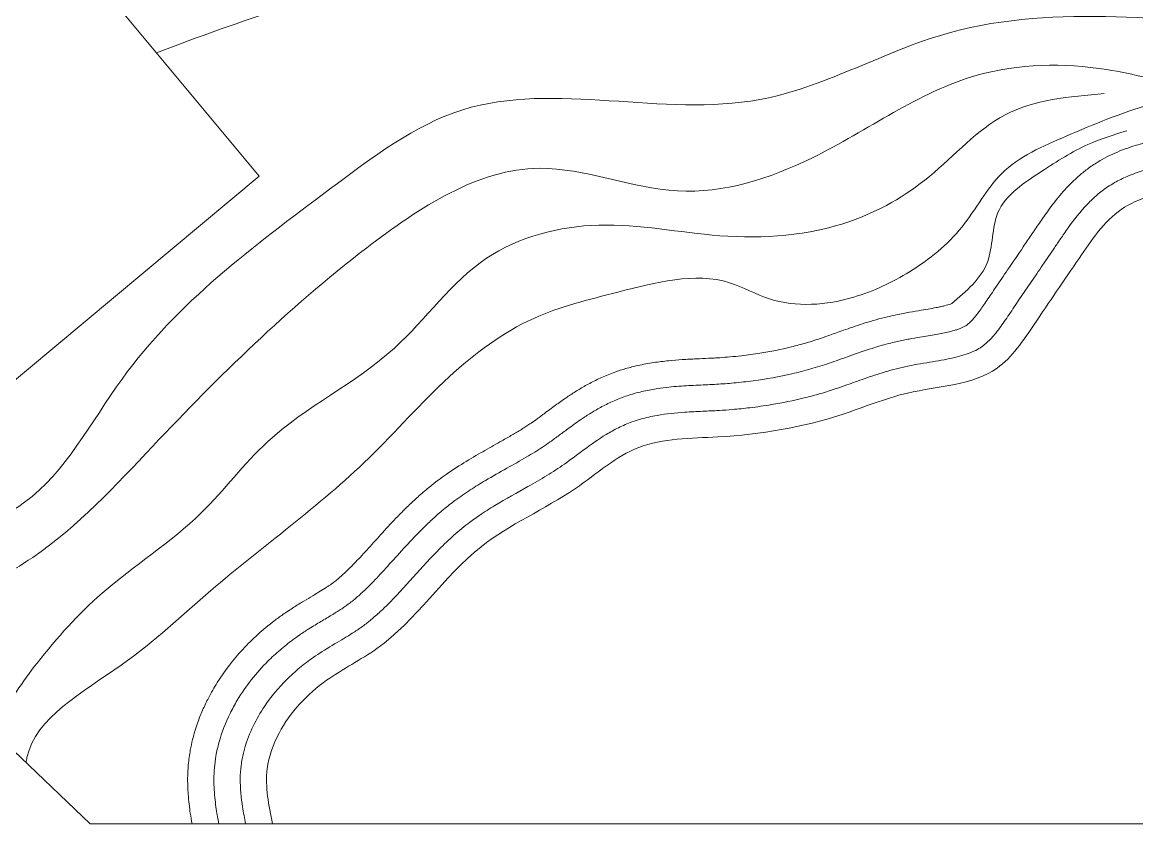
# Model space of a CAD drawing. Header units: millimetres. Extents: x 0 to 105900, y -40 to 70523.
# Drawn here: x 24043 to 43157, y 19817 to 33554 of the extents above; entities that cross this region are included whole.
import ezdxf

# ---------------------------------------------------------------- set-up
doc = ezdxf.new("R2010")
doc.units = ezdxf.units.MM
doc.layers.add('ceco.net 442 Smith House site plan', color=9, linetype='Continuous', lineweight=15)

msp = doc.modelspace()

# ---------------------------------------------------------------- linework, layer by layer
at = {"layer": 'ceco.net 442 Smith House site plan'}
for p, q in [((28108.95200037956, 30917.43831339478), (22656.72443783283, 37457.01128306985)), ((28108.95200037956, 30917.43831339478), (21214.70937502384, 25169.51259434223)), ((25209.27957808971, 19816.55027204752), (22878.73424565792, 22035.55328992009)), ((25209.27957808971, 19816.55027204752), (53424.27994084358, 19816.55027204752))]:
    msp.add_line(p, q, dxfattribs=at)
for points in [[(26347.05295932293, 33030.71535697579), (30802.022996068, 34263.27940571308), (33946.1699873209, 34671.70139989257), (34791.64734399319, 35132.41747963428)], [(53424.27994072437, 33481.93679231405), (45546.60071861744, 33462.06589689851), (39791.4799362421, 33330.17631876469), (36692.77215504646, 32229.51798078418), (31596.63566863537, 32053.66520997882), (29312.16027021408, 30690.80623620749), (25753.65031325817, 27437.52997609973), (24084.22605097294, 25327.29672634602), (22187.36633384228, 24564.55332073569)], [(53424.27994072437, 30742.21925514936), (43956.89053726196, 30708.50903809071), (42892.83815586567, 30346.02215272188), (42168.37649536133, 29507.77349331975), (41398.6363632679, 28375.003210783), (40764.73339307308, 27627.37709584832), (39225.25225520134, 27196.92330205441), (38103.25712800026, 26832.39372235537), (35975.15236508846, 26447.25284677744), (34616.78686082363, 26266.00940406322), (33530.09480679035, 25563.69291520119), (31911.90507757664, 24563.25827863812), (30123.39103543758, 22818.79405167699), (29263.09396016598, 22275.06536948681), (28448.07448291779, 21368.849801898), (28244.32005035877, 20757.15421143174), (28334.87699353695, 19816.55027204752)]]:
    msp.add_spline(points, degree=3, dxfattribs=at)
for points, knots in [([(43324.9041993618, 32607.48555922508), (43099.68276154995, 32657.15688192844), (42151.10635101795, 32866.36007958651), (40015.64576494694, 32824.0502165556), (37913.84647023678, 31210.53281736374), (35271.70319211483, 30362.34130251408), (32604.88373994827, 31532.07093912363), (29309.21279382706, 29364.13622671366), (26782.63273465633, 26855.92189010978), (24674.00207316875, 24558.51570922136), (23288.63252592087, 23827.30233985186), (22909.17695403099, 23387.32111757994), (22842.17088282108, 23301.25118029118)], [0, 0, 0, 0, 195.2545377236663, 822.363316170487, 1715.409023508853, 2382.486916318458, 3058.774364418588, 3976.597213410007, 5386.059056007876, 6176.000149018551, 6579.893828331199, 6672.631472413785, 6672.631472413785, 6672.631472413785, 6672.631472413785]), ([(53424.27994072437, 32104.22230544686), (52293.86771762371, 32080.47276136279), (48964.85532939434, 32010.53143814206), (44936.92393386364, 32852.47587686777), (42035.60114645958, 31644.15133234859), (40776.41916525364, 31097.57109954953), (40216.89646077156, 29980.23293811083), (39319.04593539238, 29263.44994589686), (38210.30180490017, 28736.32572856545), (37054.05870807171, 28640.70116257668), (35833.45997166634, 29348.73119327426), (34370.96605074406, 28948.28513875604), (32703.09371864796, 28548.71702429652), (31260.19252407551, 27474.68500062823), (29688.37911868095, 25648.65175431967), (27595.25006663799, 24167.91102555394), (25798.12937879562, 22447.25892904401), (24237.35534501076, 21623.05835467577), (24113.10083520412, 20892.83727607131), (24109.21414685249, 20863.96543192863)], [0, 0, 0, 0, 37.80946889713015, 111.3471597096329, 128.3331062268678, 142.465024334851, 155.1170970511019, 168.2445131426789, 179.9104889271753, 195.9512681025629, 204.1086435848704, 225.4204297274116, 242.2016364370133, 261.7539276240335, 283.4919491704081, 322.659077671204, 344.8315571801671, 369.9214857757214, 370.9401688489611, 370.9401688489611, 370.9401688489611, 370.9401688489611]), ([(42600.96406543255, 32332.57116767764), (41998.63337647915, 32280.67413294315), (40817.98128283024, 32178.94871219993), (39681.24993550777, 30855.96533101797), (38070.71870625019, 29933.85524818301), (36037.85304021835, 29788.23098278046), (33979.80278646946, 30241.83033308387), (31788.60172855854, 29683.57623800635), (30447.28078627586, 27680.48230829835), (28385.04486632347, 26728.79996407032), (27070.6635017395, 24932.23999911547), (25488.92839384079, 23951.46456891298), (24371.92903196812, 22710.40490469337), (23768.29416823387, 21855.94323930144), (23634.18107306957, 21407.8799534142), (23615.26545703411, 21334.27322560549)], [0, 0, 0, 0, 490.267296180736, 960.9922260620751, 1403.151544427961, 2034.626923151778, 2621.124529105419, 3186.358375248767, 3808.060649645352, 4569.890069336868, 5038.43993480554, 5655.367029707555, 6115.848360213126, 6450.634107171535, 6515.375556768243, 6515.375556768243, 6515.375556768243, 6515.375556768243]), ([(53424.27994072437, 31582.76903182268), (51897.84557008743, 31663.56784069538), (51273.44186866283, 31723.07573053241), (49623.18622028828, 31857.04716044664), (48589.05070912838, 31917.94421252608), (46488.87250864506, 31916.20919418335), (45422.49023520947, 31853.52211219072), (44210.34792089462, 31668.05549073219), (44080.49282860756, 31646.74602234364), (43902.43635737896, 31615.46208527684), (43854.57950139046, 31606.84626594186), (43758.29644262791, 31589.11773309112), (43709.41628372669, 31579.90977868438), (43608.69582140446, 31560.08785998821), (43557.03106307983, 31549.4882401526), (43451.75539147854, 31526.4456359148), (43397.90872514248, 31513.96192407608), (43233.28667664528, 31472.61164739728), (43119.60853683949, 31439.99461773038), (42885.68745434284, 31357.77271535993), (42765.61968445778, 31308.19021990895), (42592.92041313648, 31219.42175075412), (42541.09958279133, 31190.54958474636), (42458.75230419636, 31140.34778365493), (42428.15504825115, 31120.73816499114), (42339.06141591072, 31060.4770694077), (42283.22963631153, 31018.66791889071), (42178.38558757305, 30933.28634741902), (42129.11060810089, 30889.56592038274), (41992.90290629864, 30760.16293036938), (41913.69766485691, 30673.64936056733), (41769.4634462595, 30502.16087237), (41704.70651853085, 30417.28001844883), (41588.45984971523, 30257.54214289784), (41536.06233036518, 30181.77809861302), (41438.47537863255, 30038.7882951498), (41393.73330485821, 29972.58596807718), (41302.82623302937, 29838.92604473233), (41257.55922222137, 29772.48659071326), (41121.94894731045, 29573.57389932871), (41031.79346442223, 29441.50280338526), (40874.52688491344, 29210.35245239735), (40807.73819100857, 29111.9507047236), (40714.25548636913, 28973.56227314472), (40688.1640869379, 28934.86784550548), (40636.83707201481, 28858.58575177193), (40612.13766336441, 28821.75207194686), (40564.74849736691, 28751.69651293755), (40541.92216169834, 28718.28346386552), (40497.75287044048, 28654.99521672726), (40476.52563762665, 28625.29980811477), (40427.30055010319, 28558.7301440835), (40400.04988062382, 28523.81872573495), (40355.35841596127, 28470.37715649605), (40337.03358113766, 28449.91886588931), (40303.12052738667, 28414.57085847855), (40287.67298233509, 28399.85705962777), (40261.77967512608, 28377.15918081999), (40251.28262794018, 28369.01720112562), (40233.45357179642, 28356.44071227312), (40222.99275720119, 28349.8032977283), (40197.10433197021, 28335.4284760952), (40181.74559223652, 28327.75579455495), (40148.99101006985, 28313.36199560761), (40132.80337798595, 28306.8597946763), (40095.98246884346, 28293.44013160467), (40075.60249745846, 28286.6274022758), (40019.12460160255, 28269.3642334044), (39980.54517030716, 28258.97741693258), (39872.61066401005, 28233.36634039879), (39796.29514348507, 28218.30615991354), (39628.34262251854, 28188.28360939026), (39536.95604217052, 28173.42160356045), (39379.57953155041, 28146.71201819181), (39318.22828042507, 28136.02448418736), (39223.02821791172, 28118.13924473524), (39190.72654354572, 28111.85929086804), (39122.84259796143, 28098.06244653463), (39086.5856770277, 28090.33149117231), (39014.30297851562, 28074.03965103626), (38978.03064537048, 28065.4436660111), (38885.13947308064, 28042.22061786056), (38830.38808226585, 28027.40732717514), (38723.04555523396, 27996.71991166472), (38670.73329997063, 27980.90045648813), (38479.00959074497, 27920.54988276958), (38348.04851734638, 27874.47237750888), (38102.57393348217, 27786.90706852078), (37988.13104581833, 27745.42659190297), (37827.38869893551, 27690.96972194314), (37775.91870963573, 27674.21449923515), (37671.04839980602, 27641.6326328516), (37618.3082524538, 27625.99765720963), (37459.16502845287, 27581.02856433392), (37351.83888375759, 27553.63010323048), (37026.13635027409, 27478.94143465161), (36804.02726209164, 27439.15758004785), (36467.89057195187, 27394.22500577569), (36357.62814080715, 27381.81925040483), (36148.46234929562, 27362.50180029869), (36049.81541883945, 27355.09413036704), (35901.17263352871, 27346.44110041857), (35850.9461016655, 27343.93737769127), (35746.19248747826, 27339.10351487994), (35692.04795122147, 27336.77776354551), (35532.07568395138, 27329.50801062584), (35422.09689724445, 27324.04454666376), (35191.53777611256, 27306.60734042525), (35070.44550192356, 27294.53814771771), (34865.30454599857, 27263.68071359396), (34784.00551986694, 27249.03525733948), (34617.61477065086, 27211.95699518919), (34532.6929410696, 27189.55557665229), (34409.0489948988, 27150.11997130513), (34371.46278679371, 27137.25450909138), (34295.42496240139, 27109.17455327511), (34257.81884539127, 27094.2611156106), (34146.92917788029, 27047.34507000446), (34077.24758684635, 27013.90710619092), (33944.32215106487, 26944.32001811266), (33881.12280631065, 26908.13639608026), (33761.32887995243, 26835.27724468708), (33704.20313477516, 26798.31494554877), (33569.34761202335, 26707.42209035158), (33494.50914657116, 26653.67278712988), (33364.52747702599, 26558.49301153421), (33307.65829193592, 26516.09142795205), (33199.24144923687, 26435.69604697824), (33147.72550821304, 26397.73121085763), (33053.93317067623, 26330.71895259619), (33011.70052349567, 26301.57951530814), (32924.58972084522, 26243.90062335134), (32879.13016545773, 26214.98441174626), (32785.46894431114, 26157.22743299603), (32737.1764190197, 26128.34291633964), (32581.41539275646, 26037.15660995245), (32469.19148159027, 25974.30221486092), (32234.26491510868, 25842.48785826564), (32111.58954060078, 25773.44870454073), (31900.92243826389, 25648.2913672626), (31814.55061924458, 25595.25210040808), (31639.90452528, 25481.62146490812), (31551.66459095478, 25421.06688714027), (31398.52452814579, 25307.61294102669), (31333.29122197628, 25256.50331559777), (31207.78661167622, 25152.3603669405), (31147.88440811634, 25099.81196540594), (31032.05961418152, 24993.81776756048), (30976.26367104053, 24940.46055442095), (30814.38028371334, 24780.50300177932), (30713.77412927151, 24674.143209517), (30522.27561414242, 24466.26842007041), (30431.56705760956, 24364.88563156128), (30256.956163764, 24171.88632833958), (30172.71887934208, 24079.86645689607), (30036.4758784771, 23937.61720365286), (29983.24784231186, 23883.82286256552), (29878.3160097599, 23782.75178489089), (29826.66074943542, 23735.48340395093), (29727.79059898853, 23650.66434207559), (29680.46882498264, 23612.67916068435), (29613.17516005039, 23562.7076485157), (29593.18141686916, 23548.39348062873), (29550.28262877464, 23518.77846485376), (29527.63417994976, 23503.65591463447), (29456.17556416988, 23457.26023063064), (29403.76980495453, 23424.95415017009), (29290.21832180023, 23356.60130614042), (29229.27798545361, 23320.71140307188), (29099.48682308197, 23243.29502943158), (29030.83776307106, 23201.84738767147), (28906.60694873333, 23123.25734573603), (28851.91189348698, 23087.55371275544), (28758.82425582409, 23023.52082666755), (28720.91219604015, 22996.54220634699), (28645.98191273212, 22941.16178762913), (28608.88584005833, 22912.71573412418), (28535.5944839716, 22854.38355955482), (28499.36258161068, 22824.46834510565), (28392.01238048077, 22732.43855816126), (28322.23475444317, 22668.0328990221), (28058.36192309856, 22404.57998636365), (27879.95344626904, 22182.21314144135), (27687.28731143475, 21859.88966277242), (27646.27086627483, 21784.74180319905), (27531.65477454662, 21551.91490784287), (27465.20548045635, 21384.44821205735), (27396.09038317204, 21130.73747867346), (27378.96152245998, 21054.95277500153), (27353.99037730694, 20910.97042477131), (27345.17632901669, 20842.6227953732), (27333.82194757462, 20710.06090378761), (27331.06360518932, 20645.17053040862), (27330.05883944035, 20519.59379941225), (27331.7778840065, 20458.4364027977), (27341.94401204586, 20280.25142881274), (27355.37303328514, 20168.524969697), (27384.44455015659, 19977.2502399087), (27399.47266089916, 19894.56592345238), (27414.66724419594, 19816.55027198792)], [0, 0, 0, 0, 20.80214383062599, 20.80214383062599, 54.54696710296918, 54.54696710296918, 88.29179037531236, 88.29179037531236, 92.33267111313702, 92.33267111313702, 93.8231923470086, 93.8231923470086, 95.31371358088018, 95.31371358088018, 96.80423481475175, 96.80423481475175, 98.29475604862333, 98.29475604862333, 101.2757985163665, 101.2757985163665, 104.2568409841096, 104.2568409841096, 105.5307321813845, 105.5307321813845, 106.2882849295778, 106.2882849295778, 107.739766084851, 107.739766084851, 109.1912472401242, 109.1912472401242, 111.9879996794261, 111.9879996794261, 114.784752118728, 114.784752118728, 117.4722745826283, 117.4722745826283, 120.1597970465287, 120.1597970465287, 122.847319510429, 122.847319510429, 128.2223644382298, 128.2223644382298, 132.1528361404605, 132.1528361404605, 133.6661042176021, 133.6661042176021, 135.115632242803, 135.115632242803, 136.5651602680039, 136.5651602680039, 138.0146882932048, 138.0146882932048, 140.0394953635985, 140.0394953635985, 141.6374014276081, 141.6374014276081, 143.2353074916176, 143.2353074916176, 144.7948662919652, 144.7948662919652, 146.3544250923128, 146.3544250923128, 147.9139838926604, 147.9139838926604, 149.1785394415967, 149.1785394415967, 150.443094990533, 150.443094990533, 152.4016612520241, 152.4016612520241, 155.4519620989847, 155.4519620989847, 158.5022629459453, 158.5022629459453, 160.3275394549143, 160.3275394549143, 161.2422753584227, 161.2422753584227, 162.2219883578291, 162.2219883578291, 163.2017013572355, 163.2017013572355, 164.742692488275, 164.742692488275, 166.2836836193145, 166.2836836193145, 170.5279829355703, 170.5279829355703, 174.772282251826, 174.772282251826, 176.8791685943165, 176.8791685943165, 178.9860549368071, 178.9860549368071, 183.1998276217881, 183.1998276217881, 191.6273729917503, 191.6273729917503, 195.6790552278999, 195.6790552278999, 199.2372897092553, 199.2372897092553, 200.9985982046034, 200.9985982046034, 202.7599066999516, 202.7599066999516, 206.0454033993445, 206.0454033993445, 209.3309000987373, 209.3309000987373, 211.4031402916414, 211.4031402916414, 213.4753804845454, 213.4753804845454, 214.3762885501351, 214.3762885501351, 215.2771966157248, 215.2771966157248, 217.0790127469043, 217.0790127469043, 218.8808288780838, 218.8808288780838, 220.6826450092633, 220.6826450092633, 223.3296877649663, 223.3296877649663, 225.5838662266137, 225.5838662266137, 227.8380446882612, 227.8380446882612, 229.9170985998877, 229.9170985998877, 231.9961525115141, 231.9961525115141, 234.0752064231406, 234.0752064231406, 238.5103741677173, 238.5103741677173, 242.945541912294, 242.945541912294, 245.9318908998109, 245.9318908998109, 248.9182398873277, 248.9182398873277, 251.1098175336451, 251.1098175336451, 253.3013951799624, 253.3013951799624, 255.4929728262798, 255.4929728262798, 259.8761281189146, 259.8761281189146, 264.2592834115493, 264.2592834115493, 268.642438704184, 268.642438704184, 271.5524319718165, 271.5524319718165, 274.462425239449, 274.462425239449, 277.2024893102482, 277.2024893102482, 278.3992844289767, 278.3992844289767, 279.5960795477052, 279.5960795477052, 281.9896697851622, 281.9896697851622, 284.3832600226193, 284.3832600226193, 286.7768502600763, 286.7768502600763, 288.5528810140238, 288.5528810140238, 289.7407127127034, 289.7407127127034, 290.9285444113831, 290.9285444113831, 292.1163761100627, 292.1163761100627, 294.492039507422, 294.492039507422, 301.3895037688218, 301.3895037688218, 303.3999442735427, 303.3999442735427, 307.4208252829846, 307.4208252829846, 309.0652934033855, 309.0652934033855, 310.4597082992686, 310.4597082992686, 311.8541231951518, 311.8541231951518, 313.2485380910349, 313.2485380910349, 316.0373678828012, 316.0373678828012, 318.3764548363607, 318.3764548363607, 318.3764548363607, 318.3764548363607]), ([(53424.27994072437, 31061.31740424037), (51840.26865255833, 31216.01040279865), (51203.06404542923, 31276.72376698256), (49383.13134872913, 31423.23646759987), (48193.05263519287, 31487.18543532491), (46767.09629547596, 31454.59832814336), (46545.80896246433, 31446.4769705534), (45880.38227665424, 31411.75283613801), (45434.67324876785, 31374.78925907612), (44849.29759025574, 31304.47749945521), (44711.62195193768, 31286.37969347835), (44463.69738721848, 31250.83067667484), (44353.52399551868, 31233.98684683442), (44136.25025415421, 31198.62359529734), (44029.15783274174, 31180.17032456398), (43869.68923151493, 31151.11275926232), (43817.32480359077, 31141.36696839333), (43710.60297191143, 31120.58304604888), (43656.52769124508, 31109.57774716616), (43492.68272459507, 31073.74780741334), (43381.28242444992, 31046.15502816439), (43176.94195818901, 30983.52790051699), (43084.2391153574, 30950.69041532278), (42919.82686555386, 30880.26950386167), (42847.93220758438, 30845.25226566195), (42736.54243946075, 30782.08096209168), (42696.31338751316, 30757.3695179522), (42624.69906246662, 30709.37951740623), (42593.32440805435, 30686.85227811337), (42532.92923951149, 30640.69969403744), (42503.72379410267, 30616.95946994424), (42418.88035929203, 30544.17094099522), (42366.01760208607, 30493.57047820091), (42187.70997512341, 30308.30264902115), (42079.229139328, 30167.38472726941), (41935.44259738922, 29966.47779390216), (41892.18721973896, 29903.62173098326), (41815.1309170723, 29790.52342736721), (41781.09755122662, 29740.23316815495), (41712.88368928432, 29639.86934530735), (41678.91697156429, 29589.96642491221), (41577.28679084778, 29440.77959412336), (41509.89266169071, 29342.01682177186), (41307.60412967205, 29045.3200480938), (41172.59485638142, 28846.96634081006), (41005.55584967136, 28598.68992227316), (40977.0028475523, 28556.08653223515), (40920.91850435734, 28473.48013061285), (40893.24888026714, 28433.28160136938), (40810.9665620327, 28317.28689348698), (40756.9893540144, 28246.13924321532), (40650.84878337383, 28122.73228865862), (40598.78436756134, 28070.64510303736), (40532.48557960987, 28016.27592545748), (40516.59272181988, 28004.18809956312), (40484.74034905434, 27981.85124343634), (40468.08022606373, 27971.1050568819), (40415.6092441082, 27939.96054020524), (40377.26810634136, 27920.64439558983), (40249.23088800907, 27865.78355568647), (40147.5508698225, 27834.6961684525), (39918.75463676453, 27781.21125042439), (39791.9803596735, 27758.7996058166), (39522.42541062832, 27713.43644666672), (39379.66707575321, 27690.46135440469), (39166.72341692448, 27646.53833770752), (39099.62357318401, 27631.22262343764), (38969.30795538425, 27598.04355603456), (38905.60371863842, 27580.24514645338), (38718.49600207806, 27524.48732423782), (38599.10075211525, 27484.19622474909), (38381.71391832829, 27407.98675382137), (38282.81753623486, 27372.08044993877), (38124.41843640804, 27315.89392998815), (38063.43160450459, 27294.5970005393), (37958.02589666843, 27259.23187074065), (37913.18256437778, 27244.68631088734), (37822.69458913803, 27216.40897923708), (37777.26750385761, 27202.73627522588), (37640.43963932991, 27163.09604343772), (37548.49207186699, 27138.50628885627), (37270.49019038677, 27070.0926502943), (37082.27381980419, 27031.62361454964), (36768.67417049408, 26979.52664226294), (36644.92205023766, 26961.93640729785), (36421.18971657753, 26935.20867091417), (36321.6211438179, 26925.07397425175), (36147.76110947132, 26910.31541034579), (36073.77830815315, 26904.942807585), (35952.44750440121, 26897.57119086385), (35905.31868422031, 26895.08944869041), (35809.01128041744, 26890.46490889788), (35760.07603168488, 26888.31975996494), (35611.19406855106, 26881.70493936539), (35509.18197309971, 26877.07880461216), (35251.04328751564, 26859.93015524745), (35092.26903271675, 26844.81039449573), (34836.07738530636, 26799.83519524336), (34740.72189795971, 26778.72140035033), (34596.5089956522, 26737.04635852575), (34547.93824112415, 26721.35232779384), (34459.79912030697, 26689.30257108808), (34420.1407674551, 26673.50894767046), (34343.21646285057, 26640.27812504768), (34305.66496622562, 26622.76690655947), (34195.57273542881, 26568.11390665174), (34125.59906029701, 26528.87063205242), (33922.01093494892, 26405.31945106387), (33797.05407297611, 26316.41923463345), (33560.48573958874, 26142.78617429733), (33448.83840429783, 26057.97196492553), (33291.51313245296, 25946.54941320419), (33243.06601440907, 25913.53147760034), (33142.79532587528, 25848.03438600898), (33091.57840621471, 25815.8694679141), (32935.05115532875, 25720.46562212706), (32826.85327076912, 25658.33593332767), (32531.59156596661, 25491.66500473022), (32339.74904084206, 25386.46169257164), (32059.03514266014, 25216.0726736784), (31971.01946890354, 25160.27380114794), (31817.60165584087, 25055.99271404743), (31751.96805393696, 25009.08784711361), (31639.72605407238, 24923.54681101441), (31592.76103270054, 24886.0082488358), (31501.67263877392, 24809.85543394089), (31457.26670229435, 24771.07584691048), (31327.05328774452, 24653.1802277863), (31244.24541652203, 24572.51789990067), (30996.67455506325, 24320.22433671355), (30841.66837632656, 24146.10116779804), (30540.09427070618, 23812.45936059952), (30393.54470443726, 23652.97371205688), (30190.98353457451, 23457.67852920294), (30136.41737806797, 23407.47848600149), (30034.52549922466, 23319.26545393467), (29987.32062494755, 23280.54645133018), (29914.57848572731, 23224.60398793221), (29889.38357150555, 23205.89485171437), (29813.32589411736, 23151.52615365386), (29759.43939220905, 23115.84696742892), (29645.61638069153, 23044.00904589891), (29585.77359032631, 23007.91638690233), (29416.65840160847, 22907.14235168695), (29302.76683962345, 22840.67856866121), (29135.65490806103, 22734.23887947202), (29085.08966112137, 22700.896181494), (28994.55782604218, 22637.8821810782), (28954.76785981655, 22608.99967640638), (28876.63025605679, 22549.67683660984), (28838.09279191494, 22519.12021738291), (28724.26062166691, 22424.76265126467), (28650.74288213253, 22358.27401766181), (28438.89727818966, 22148.02597540617), (28309.21239638329, 21993.4457372427), (28124.82774436474, 21718.32782027125), (28060.26489293575, 21606.74151039124), (27946.58601844311, 21371.10479366779), (27897.53902089596, 21246.92267417908), (27842.21929299831, 21055.26591452956), (27827.0435012579, 20992.4013595283), (27807.62598216534, 20889.5162166059), (27801.42996299267, 20850.24137946963), (27787.11963248253, 20735.41837620735), (27782.56832039356, 20661.43463110924), (27779.50182795525, 20418.86751708388), (27797.11789834499, 20257.85867774487), (27837.00235664845, 20005.70605891943), (27855.73193156719, 19909.25646561384), (27874.53007829189, 19816.55027204752)], [0, 0, 0, 0, 21.29863805801685, 21.29863805801685, 60.54413888173092, 60.54413888173092, 67.73386938346577, 67.73386938346577, 82.11333038693549, 82.11333038693549, 86.5266025378224, 86.5266025378224, 90.04870697054785, 90.04870697054785, 93.4641991946069, 93.4641991946069, 95.12869109708453, 95.12869109708453, 96.79318299956215, 96.79318299956215, 100.1221668045174, 100.1221668045174, 102.8557308969164, 102.8557308969164, 104.9952879868339, 104.9952879868339, 106.2223139142921, 106.2223139142921, 107.2115977149869, 107.2115977149869, 108.2008815156817, 108.2008815156817, 110.1794491170713, 110.1794491170713, 115.2841128704505, 115.2841128704505, 117.6469109096651, 117.6469109096651, 119.6535148632373, 119.6535148632373, 121.6601188168095, 121.6601188168095, 125.6733267239539, 125.6733267239539, 133.6997425382428, 133.6997425382428, 135.3745642026491, 135.3745642026491, 137.0493858670555, 137.0493858670555, 140.3990291958681, 140.3990291958681, 143.7486725246807, 143.7486725246807, 144.8326559418933, 144.8326559418933, 145.9166393591059, 145.9166393591059, 148.0846061935311, 148.0846061935311, 152.5224369548609, 152.5224369548609, 156.9602677161907, 156.9602677161907, 161.3980984775205, 161.3980984775205, 163.3713446456837, 163.3713446456837, 165.3445908138468, 165.3445908138468, 169.2910831501732, 169.2910831501732, 172.7934111229082, 172.7934111229082, 175.0483650514969, 175.0483650514969, 176.7460736782855, 176.7460736782855, 178.4437823050742, 178.4437823050742, 181.8391995586514, 181.8391995586514, 188.6300340658059, 188.6300340658059, 192.9895732313079, 192.9895732313079, 196.4420092293853, 196.4420092293853, 198.9776901890462, 198.9776901890462, 200.5808032637214, 200.5808032637214, 202.1839163383967, 202.1839163383967, 205.3901424877471, 205.3901424877471, 210.1271445469525, 210.1271445469525, 212.8856523482721, 212.8856523482721, 214.2826752071432, 214.2826752071432, 215.4241148736484, 215.4241148736484, 216.5655545401537, 216.5655545401537, 218.8484338731642, 218.8484338731642, 223.4860763112634, 223.4860763112634, 228.1237187493626, 228.1237187493626, 230.2630644481777, 230.2630644481777, 232.4024101469928, 232.4024101469928, 236.6811015446231, 236.6811015446231, 243.7971562781326, 243.7971562781326, 247.0364309576806, 247.0364309576806, 249.4783036308468, 249.4783036308468, 251.256793277134, 251.256793277134, 253.0352829234211, 253.0352829234211, 256.5922622159954, 256.5922622159954, 264.0581082170476, 264.0581082170476, 271.5239542180998, 271.5239542180998, 274.2629761847413, 274.2629761847413, 276.5979636335861, 276.5979636335861, 277.825429596018, 277.825429596018, 280.2803615208818, 280.2803615208818, 282.7352934457456, 282.7352934457456, 286.9572227755307, 286.9572227755307, 288.7590532124906, 288.7590532124906, 290.1694913016823, 290.1694913016823, 291.5799293908741, 291.5799293908741, 294.4008055692576, 294.4008055692576, 300.0425579260246, 300.0425579260246, 303.5914502705906, 303.5914502705906, 307.1403426151566, 307.1403426151566, 308.8187245104682, 308.8187245104682, 309.8343722679273, 309.8343722679273, 311.7625488633571, 311.7625488633571, 316.2978670990204, 316.2978670990204, 319.2937978198722, 319.2937978198722, 319.2937978198722, 319.2937978198722]), ([(39983.46010398865, 28733.25085097551), (39978.64096152782, 28731.09924080968), (39971.97722685337, 28728.31457948685), (39940.12556934357, 28716.56338977814), (39904.75925171375, 28705.39428091049), (39839.54991090298, 28688.93301790953), (39818.41244018078, 28683.97615584731), (39770.98288094997, 28673.63297909498), (39744.98424947262, 28668.3090762794), (39632.51217746735, 28646.46908447146), (39531.5296407938, 28629.69938161969), (39350.3784455061, 28599.26805382967), (39279.89770209789, 28587.32601422071), (39169.22765648365, 28567.00201624632), (39132.30101764202, 28559.98941013217), (39043.6727591753, 28542.3516626358), (38989.99013805389, 28531.01089662313), (38902.42758285999, 28511.01560637355), (38868.36616814137, 28502.89491355419), (38766.08730018139, 28477.36376947165), (38701.35549378395, 28459.73533025384), (38575.38269031048, 28423.38818606734), (38514.56512916088, 28404.7493968606), (38338.48824560642, 28348.56827703118), (38229.21066200733, 28310.63753014803), (38045.75728809834, 28245.6042149663), (37968.68843352795, 28217.79888099432), (37845.32127273083, 28173.95653790236), (37796.77117574215, 28156.90148836374), (37706.13484096527, 28125.98348033428), (37663.94988453388, 28112.06594389677), (37579.06750094891, 28085.1516469121), (37536.14443898201, 28072.08756512403), (37407.54127418995, 28034.52904734015), (37321.04466736317, 28011.34668982029), (37058.44433069229, 27947.03286683559), (36879.21128582954, 27911.12945693731), (36591.47598826885, 27865.3544202745), (36485.84499907494, 27850.93654665351), (36313.29394364357, 27831.11164107919), (36247.23404049873, 27824.37911507487), (36122.35499632359, 27813.22279065847), (36063.70459544659, 27808.61835801601), (35973.74046528339, 27802.51775225997), (35942.80103027821, 27800.59109395742), (35880.20560157299, 27797.0411041081), (35848.08141934872, 27795.38825410604), (35748.21759021282, 27790.57828730345), (35676.62861549854, 27787.57573071122), (35524.70142376423, 27780.59912499785), (35444.01961624622, 27776.59848701954), (35284.89463806152, 27766.27907684445), (35207.37524402142, 27760.35244643688), (35044.93887197971, 27744.28222802281), (34960.19833433628, 27734.12506848574), (34785.13457477093, 27707.59396734834), (34694.10822021961, 27691.13853091002), (34532.9558891058, 27655.100081563), (34464.31162035465, 27637.76280319691), (34332.18044352531, 27599.56577804685), (34269.10185396671, 27579.36968919635), (34166.7293753624, 27542.68463689089), (34128.26801788807, 27528.02161729336), (34052.99747383595, 27497.58644461632), (34015.8913744688, 27481.70132604241), (33943.9859290123, 27449.33729583025), (33909.02423167229, 27432.79528993368), (33806.98286187649, 27382.42656284571), (33742.56445229053, 27347.79559609294), (33620.30030727386, 27277.88744705915), (33562.80604946613, 27242.83183610439), (33453.17679238319, 27173.02225124836), (33401.1208139658, 27138.28214651346), (33286.16398942471, 27059.191378057), (33225.14364719391, 27015.31943652034), (33097.28936231136, 26921.8927693069), (33031.74873948097, 26872.91742950678), (32926.58896112442, 26795.02628400922), (32884.59635841846, 26764.152045995), (32811.7900673151, 26711.90811473131), (32780.65501844883, 26690.16039338708), (32726.77375686169, 26653.71566730738), (32704.02487957478, 26638.6969512403), (32656.3728941679, 26607.94376552105), (32631.72286701202, 26592.37374973297), (32555.72722065449, 26545.26742836833), (32502.3023982048, 26513.32862105966), (32390.01491427422, 26447.85227620602), (32331.09336030483, 26414.28576472402), (32178.02993130684, 26327.90857312083), (32080.77494943142, 26273.81793740392), (31875.98208606243, 26157.5048686564), (31768.94634950161, 26095.55006301403), (31547.03045976162, 25959.9800015986), (31432.10106873512, 25886.27366048098), (31268.41766548157, 25771.87803995609), (31221.69776320457, 25738.19760069251), (31127.20858156681, 25667.42376774549), (31080.06792128086, 25630.78011524677), (31002.25880694389, 25567.99173748493), (30971.22015464306, 25542.28091537952), (30910.88574159145, 25491.11826848984), (30881.39083969593, 25465.50803300738), (30794.73246991634, 25388.67432305217), (30739.31142437458, 25337.39506202936), (30632.47091007233, 25235.21543827653), (30581.16082966328, 25184.41645956039), (30482.09151875973, 25083.87287682295), (30434.31643188, 25034.09318453074), (30295.65314042568, 24887.00458687544), (30209.29306650162, 24791.90218198299), (30046.12322759628, 24611.22176471353), (29969.52696239948, 24525.97463342547), (29823.02734601498, 24366.735755831), (29753.45476412773, 24293.04811215401), (29632.13338136673, 24170.98207625747), (29579.21664845943, 24120.36236661673), (29478.062707901, 24029.58245292306), (29430.00335514545, 23989.59741646051), (29371.45670759678, 23944.89795094728), (29358.7850946188, 23935.48382368684), (29333.76586186886, 23917.41308358312), (29321.03971862793, 23908.48046973348), (29293.05165779591, 23889.36691147089), (29278.0437797308, 23879.36651614308), (29230.15131700039, 23848.16568762064), (29194.23309397697, 23825.69310858846), (29114.5778234005, 23777.11406692863), (29071.07857167721, 23751.18256944418), (28976.53801715374, 23695.03780400753), (28925.62417507172, 23664.90098309517), (28817.02912127972, 23599.39996108413), (28759.66322541237, 23564.20993062854), (28639.39527702332, 23487.5533824861), (28576.14034855366, 23445.84129405022), (28461.62127768993, 23365.7380207181), (28411.74341452122, 23329.38774630427), (28267.9954777956, 23219.76632934809), (28175.53377783298, 23143.16949290037), (27995.62578630447, 22980.48121723533), (27908.30402123928, 22894.48982912302), (27665.0391176939, 22631.67193964124), (27517.30508577824, 22442.11070358753), (27333.67491209507, 22149.87096172571), (27283.30978524685, 22062.17649021745), (27201.24068176746, 21903.69076213241), (27168.04466128349, 21834.42324906588), (27105.10178041458, 21690.34849509597), (27075.506311059, 21615.78451004624), (27016.84381008148, 21449.21064347029), (26988.64359259605, 21356.47909787297), (26949.87899446487, 21200.95218476653), (26936.74876964092, 21140.5546284914), (26917.86587226391, 21037.10377281904), (26911.05290842056, 20994.26926189661), (26899.5000500679, 20908.91644179821), (26894.69530212879, 20866.16678887606), (26887.05045926571, 20780.21016097069), (26884.31349277496, 20738.05998152494), (26880.60832393169, 20654.83869487047), (26879.67082202435, 20613.99667111039), (26879.13323819637, 20486.49477121234), (26882.44574940205, 20402.33651190996), (26896.60766601562, 20204.8595571816), (26910.25259435177, 20095.67433452606), (26934.93871104717, 19933.3929053247), (26945.20815551281, 19873.49146518111), (26955.65574908257, 19816.55027204752)], [147.8074690543262, 147.8074690543262, 147.8074690543262, 147.8074690543262, 149.0929290156626, 149.0929290156626, 151.9099927206444, 151.9099927206444, 153.1111898185761, 153.1111898185761, 154.3123869165078, 154.3123869165078, 157.9576038596859, 157.9576038596859, 160.0204396215088, 160.0204396215088, 161.0130744422947, 161.0130744422947, 162.3459688902965, 162.3459688902965, 163.1874594597102, 163.1874594597102, 164.8704405985374, 164.8704405985374, 166.5534217373647, 166.5534217373647, 169.9193840150191, 169.9193840150191, 172.6504482544932, 172.6504482544932, 174.5685027534693, 174.5685027534693, 176.4177828645095, 176.4177828645095, 178.2670629755497, 178.2670629755497, 181.9337620615571, 181.9337620615571, 189.2671602335717, 189.2671602335717, 193.4344297489249, 193.4344297489249, 195.9879585387679, 195.9879585387679, 198.2230241486023, 198.2230241486023, 199.3962213422807, 199.3962213422807, 200.569418535959, 200.569418535959, 202.9158129233157, 202.9158129233157, 205.2622073106724, 205.2622073106724, 207.3157133014793, 207.3157133014793, 209.3692192922863, 209.3692192922863, 211.4227252830932, 211.4227252830932, 212.8866021576302, 212.8866021576302, 214.189720172165, 214.189720172165, 214.9634756499662, 214.9634756499662, 215.7372311277675, 215.7372311277675, 216.5109866055687, 216.5109866055687, 218.0584975611712, 218.0584975611712, 219.6060085167737, 219.6060085167737, 221.1535194723762, 221.1535194723762, 223.2014381064646, 223.2014381064646, 225.772541728847, 225.772541728847, 227.6859765126663, 227.6859765126663, 229.3735293499659, 229.3735293499659, 230.5980450004414, 230.5980450004414, 231.8225606509169, 231.8225606509169, 234.2715919518679, 234.2715919518679, 236.7206232528189, 236.7206232528189, 240.3731940304204, 240.3731940304204, 244.0257648080218, 244.0257648080218, 247.6783355856233, 247.6783355856233, 249.1268237638082, 249.1268237638082, 250.5753119419932, 250.5753119419932, 251.5538533313074, 251.5538533313074, 252.5323947206215, 252.5323947206215, 254.4894774992499, 254.4894774992499, 256.4465602778782, 256.4465602778782, 258.4036430565066, 258.4036430565066, 262.3178086137633, 262.3178086137633, 266.23197417102, 266.23197417102, 270.1461397282767, 270.1461397282767, 273.4365938934923, 273.4365938934923, 276.727048058708, 276.727048058708, 277.6584882482697, 277.6584882482697, 278.5899284378315, 278.5899284378315, 279.5213686273933, 279.5213686273933, 281.3842490065168, 281.3842490065168, 283.2471293856403, 283.2471293856403, 285.1100097647638, 285.1100097647638, 286.9728901438874, 286.9728901438874, 288.8357705230109, 288.8357705230109, 290.2421850960757, 290.2421850960757, 292.959509524254, 292.959509524254, 295.6768339524323, 295.6768339524323, 300.8145523727902, 300.8145523727902, 302.9064550550816, 302.9064550550816, 304.4597993599293, 304.4597993599293, 306.013143664777, 306.013143664777, 307.8162211278137, 307.8162211278137, 308.9186377401966, 308.9186377401966, 309.6634533500862, 309.6634533500862, 310.4082689599758, 310.4082689599758, 311.1688594116845, 311.1688594116845, 311.9294498633931, 311.9294498633931, 313.6009256804251, 313.6009256804251, 316.0427978473273, 316.0427978473273, 317.5792379816262, 317.5792379816262, 317.5792379816262, 317.5792379816262])]:
    msp.add_open_spline(points, degree=3, knots=knots, dxfattribs=at)
at = {"layer": 'ceco.net 442 Smith House site plan', "ltscale": 30}
msp.add_spline([(39983.46010398865, 28733.25085097551), (40596.24979960918, 29443.41674938798), (40777.11512506008, 30291.55626010895), (41528.41804730892, 31000.65611618757), (42321.46427166462, 31459.48632660508), (42989.28537201881, 31695.8522233665)], degree=3, dxfattribs=at)

doc.saveas('drawing.dxf')
